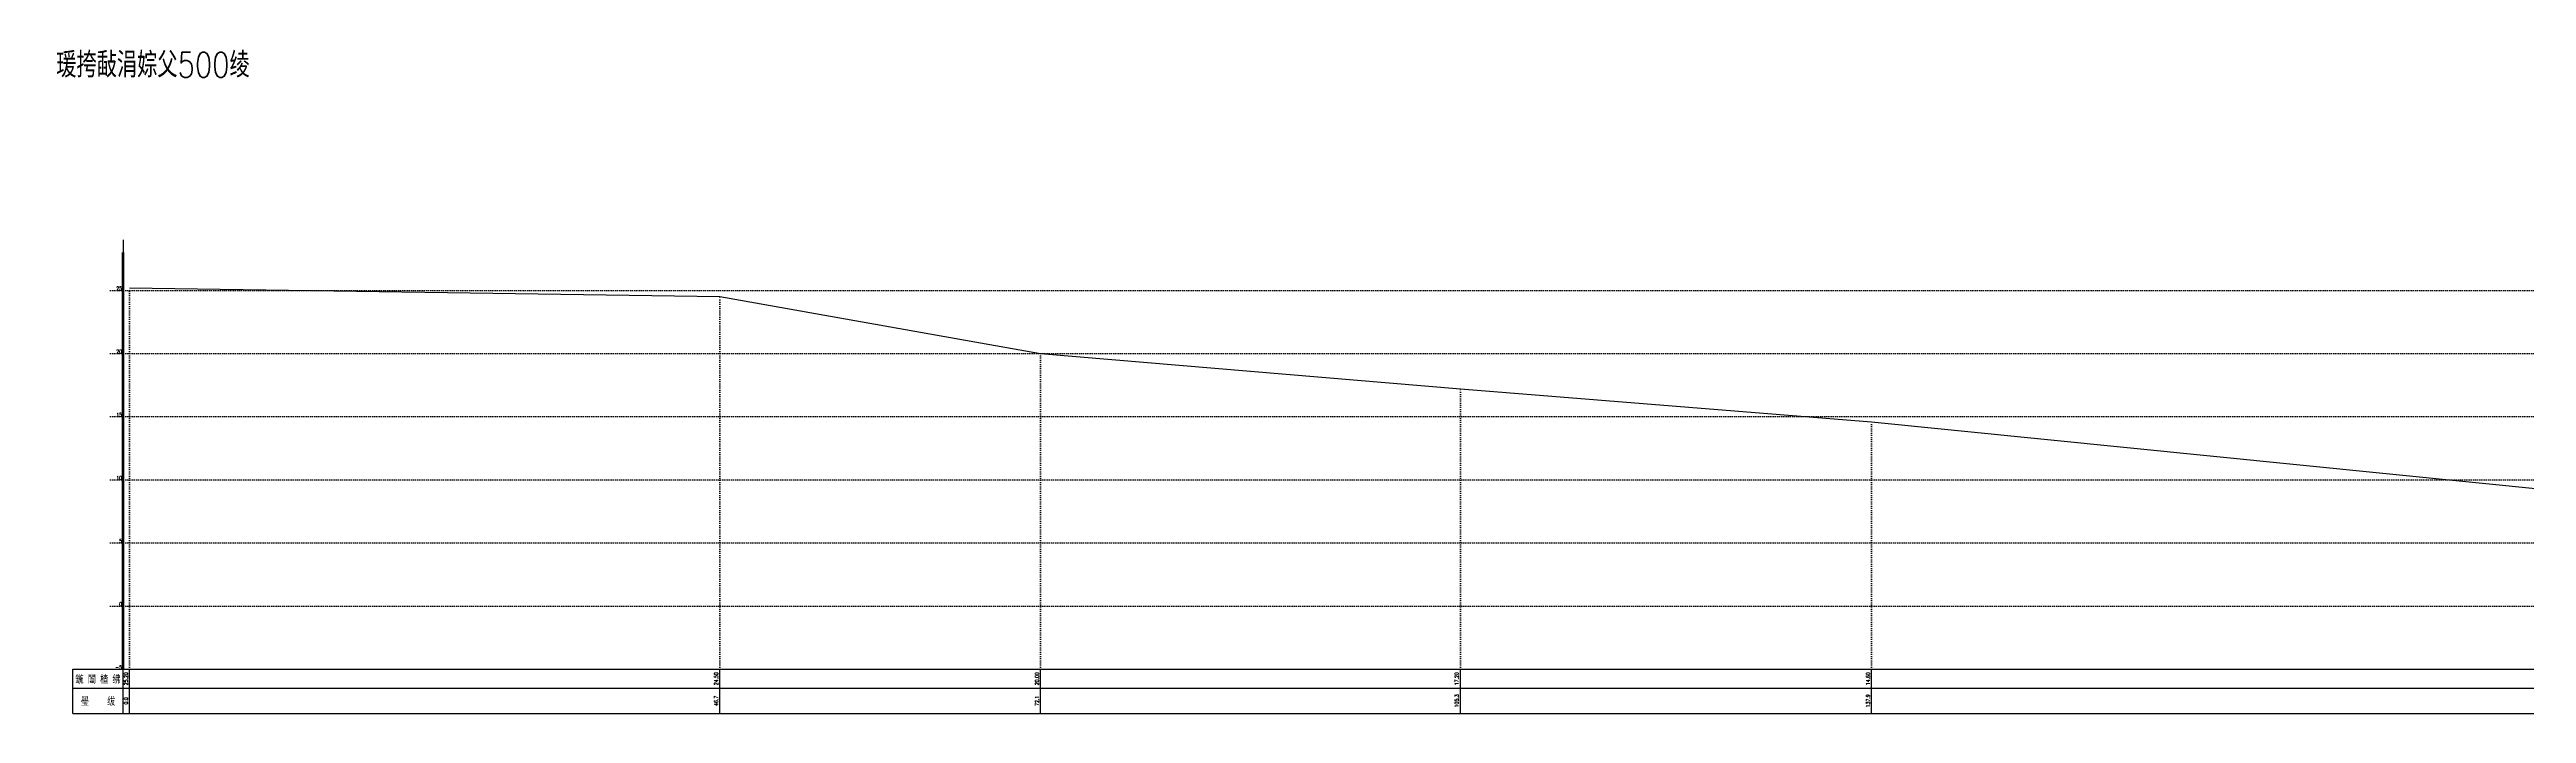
# Model space of a CAD drawing. Extents: x 391414 to 399140, y 3188456 to 3193760.
# Drawn here: x 391428 to 393388, y 3191315 to 3191840 of the extents above; entities that cross this region are included whole.
import ezdxf
from ezdxf.enums import TextEntityAlignment as Align

# ---------------------------------------------------------------- set-up
doc = ezdxf.new("R2010")
doc.units = 0
doc.linetypes.add('X4', pattern=[1.6, 0, -1.6])
for name, color, linetype in [('DLSS', 4, 'CONTINUOUS'), ('DMX', 1, 'CONTINUOUS'), ('zdm1', 2, 'CONTINUOUS'), ('ZDMT5', 3, 'CONTINUOUS')]:
    doc.layers.add(name, color=color, linetype=linetype)
doc.styles.add('HZ', font='rs.shx', dxfattribs={"width": 0.8, "bigfont": 'hztxt.shx'})

msp = doc.modelspace()

# ---------------------------------------------------------------- linework, layer by layer
at = {"layer": 'DMX', "linetype": 'Continuous', "flags": 128}
msp.add_lwpolyline([(391490.9810016416, 3191651.682304821), (391958.1285951837, 3191644.682304821), (392212.0248364849, 3191599.682304821), (392544.2092955438, 3191571.682304821), (392869.744252049, 3191545.682304821), (393545.0220460988, 3191477.642304821), (393845.2437899727, 3191467.092304822), (394205.2873962458, 3191449.752304821), (394505.5091401197, 3191436.612304822), (394705.2861587396, 3191428.162304821), (394925.3746087886, 3191422.552304822), (395225.5963526625, 3191409.152304822), (395505.5066651074, 3191382.402304822)], dxfattribs=at)
at = {"layer": 'zdm1', "linetype": 'Continuous'}
for p, q in [((391485.4810016416, 3191349.682304821), (391485.4810016416, 3191679.682304821)), ((391486.4810016416, 3191349.682304821), (391486.4810016416, 3191679.682304821)), ((391445.9810016416, 3191349.682304821), (391490.9810016416, 3191349.682304821)), ((391445.9810016416, 3191314.682304821), (391445.9810016416, 3191349.682304821)), ((391485.9810016416, 3191314.682304821), (391485.9810016416, 3191349.682304821)), ((391490.9810016416, 3191349.682304821), (398959.1369664127, 3191349.682304821)), ((391445.9810016416, 3191334.682304821), (398959.1369664127, 3191334.682304821)), ((391445.9810016416, 3191314.682304821), (398959.1369664127, 3191314.682304821))]:
    msp.add_line(p, q, dxfattribs=at)
at = {"layer": 'zdm1', "linetype": 'X4'}
for p, q in [((391475.9810016416, 3191649.682304821), (398969.1369664127, 3191649.682304821)), ((391475.9810016416, 3191599.682304821), (398969.1369664127, 3191599.682304821)), ((391475.9810016416, 3191549.682304821), (398969.1369664127, 3191549.682304821)), ((391475.9810016416, 3191499.682304821), (398969.1369664127, 3191499.682304821)), ((391475.9810016416, 3191449.682304821), (398969.1369664127, 3191449.682304821)), ((391475.9810016416, 3191399.682304821), (398969.1369664127, 3191399.682304821)), ((391475.9810016416, 3191349.682304821), (398969.1369664127, 3191349.682304821))]:
    msp.add_line(p, q, dxfattribs=at)
at = {"layer": 'zdm1', "linetype": 'Continuous', "const_width": 1, "flags": 128}
for points in [[(391485.9810016416, 3191679.682304821), (391485.9810016416, 3191689.682304821)], [(391485.9810016416, 3191659.682304821), (391485.9810016416, 3191669.682304821)], [(391485.9810016416, 3191639.682304821), (391485.9810016416, 3191649.682304821)], [(391485.9810016416, 3191619.682304821), (391485.9810016416, 3191629.682304821)], [(391485.9810016416, 3191599.682304821), (391485.9810016416, 3191609.682304821)], [(391485.9810016416, 3191579.682304821), (391485.9810016416, 3191589.682304821)], [(391485.9810016416, 3191559.682304821), (391485.9810016416, 3191569.682304821)], [(391485.9810016416, 3191539.682304821), (391485.9810016416, 3191549.682304821)], [(391485.9810016416, 3191519.682304821), (391485.9810016416, 3191529.682304821)], [(391485.9810016416, 3191499.682304821), (391485.9810016416, 3191509.682304821)], [(391485.9810016416, 3191479.682304821), (391485.9810016416, 3191489.682304821)], [(391485.9810016416, 3191459.682304821), (391485.9810016416, 3191469.682304821)], [(391485.9810016416, 3191439.682304821), (391485.9810016416, 3191449.682304821)], [(391485.9810016416, 3191419.682304821), (391485.9810016416, 3191429.682304821)], [(391485.9810016416, 3191399.682304821), (391485.9810016416, 3191409.682304821)], [(391485.9810016416, 3191379.682304821), (391485.9810016416, 3191389.682304821)], [(391485.9810016416, 3191359.682304821), (391485.9810016416, 3191369.682304821)]]:
    msp.add_lwpolyline(points, dxfattribs=at)
at = {"layer": 'ZDMT5', "linetype": 'X4'}
for p, q in [((391490.9810016416, 3191349.682304821), (391490.9810016416, 3191651.682304821)), ((391958.1285951837, 3191349.682304821), (391958.1285951837, 3191644.682304821)), ((392212.0248364849, 3191349.682304821), (392212.0248364849, 3191599.682304821)), ((392544.2092955438, 3191349.682304821), (392544.2092955438, 3191571.682304821)), ((392869.744252049, 3191349.682304821), (392869.744252049, 3191545.682304821))]:
    msp.add_line(p, q, dxfattribs=at)
at = {"layer": 'ZDMT5', "linetype": 'Continuous'}
for p, q in [((391490.9810016416, 3191314.682304821), (391490.9810016416, 3191349.682304821)), ((391958.1285951837, 3191314.682304821), (391958.1285951837, 3191349.682304821)), ((392212.0248364849, 3191314.682304821), (392212.0248364849, 3191349.682304821)), ((392544.2092955438, 3191314.682304821), (392544.2092955438, 3191349.682304821)), ((392869.744252049, 3191314.682304821), (392869.744252049, 3191349.682304821))]:
    msp.add_line(p, q, dxfattribs=at)

# ---------------------------------------------------------------- texts
at = {"layer": 'DLSS', "linetype": 'Continuous', "style": 'HZ', "width": 0.8}
msp.add_text('瑗挎敮涓婃父500绫', height=20, dxfattribs=at).set_placement((391509.4998805472, 3191829.233457783), align=Align.MIDDLE)
at = {"layer": 'zdm1', "linetype": 'Continuous', "style": 'HZ', "width": 0.8}
for s, p in [('25', (391484.9810016416, 3191649.682304821)), ('20', (391484.9810016416, 3191599.682304821)), ('15', (391484.9810016416, 3191549.682304821)), ('10', (391484.9810016416, 3191499.682304821)), ('5', (391484.9810016416, 3191449.682304821)), ('0', (391484.9810016416, 3191399.682304821)), ('-5', (391484.9810016416, 3191349.682304821))]:
    msp.add_text(s, height=3, dxfattribs=at).set_placement(p, align=Align.RIGHT)
for s, p in [('鍦 闈 楂 绋', (391465.9810016416, 3191342.182304821)), ('璺    绂', (391465.9810016416, 3191324.682304821))]:
    msp.add_text(s, height=6, dxfattribs=at).set_placement(p, align=Align.MIDDLE)
at = {"layer": 'ZDMT5', "linetype": 'Continuous', "style": 'HZ', "width": 0.8}
for s, p in [('25.20', (391490.4810016416, 3191342.182304821)), ('24.50', (391957.6285951837, 3191342.182304821)), ('20.00', (392211.5248364849, 3191342.182304821)), ('17.20', (392543.7092955438, 3191342.182304821)), ('14.60', (392869.244252049, 3191342.182304821)), ('0.0', (391490.4810016416, 3191324.682304821)), ('46.7', (391957.6285951837, 3191324.682304821)), ('72.1', (392211.5248364849, 3191324.682304821)), ('105.3', (392543.7092955438, 3191324.682304821)), ('137.9', (392869.244252049, 3191324.682304821))]:
    msp.add_text(s, height=3, rotation=90, dxfattribs=at).set_placement(p, align=Align.BOTTOM_CENTER)

doc.saveas('drawing.dxf')
